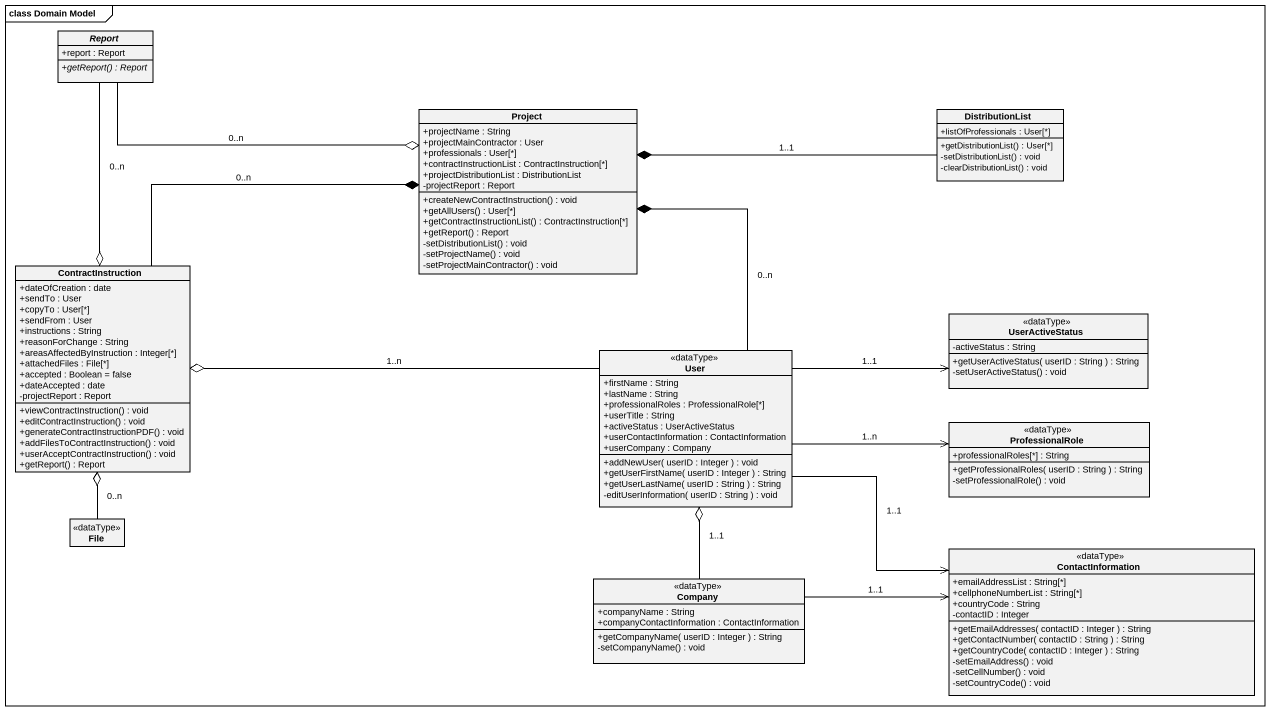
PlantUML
@startuml
mainframe class Domain Model
hide circle
hide empty members
skinparam classAttributeIconSize 0
abstract class Report {
  +report : Report
  {abstract} +getReport() : Report
}
class Project {
  +projectName : String
  +projectMainContractor : User
  +professionals : User[*]
  +contractInstructionList : ContractInstruction[*]
  +projectDistributionList : DistributionList
  -projectReport : Report
  +createNewContractInstruction() : void
  +getAllUsers() : User[*]
  +getContractInstructionList() : ContractInstruction[*]
  +getReport() : Report
  -setDistributionList() : void
  -setProjectName() : void
  -setProjectMainContractor() : void
}
class DistributionList {
  +listOfProfessionals : User[*]
  +getDistributionList() : User[*]
  -setDistributionList() : void
  -clearDistributionList() : void
}
class ContractInstruction {
  +dateOfCreation : date
  +sendTo : User
  +copyTo : User[*]
  +sendFrom : User
  +instructions : String
  +reasonForChange : String
  +areasAffectedByInstruction : Integer[*]
  +attachedFiles : File[*]
  +accepted : Boolean = false
  +dateAccepted : date
  -projectReport : Report
  +viewContractInstruction() : void
  +editContractInstruction() : void
  +generateContractInstructionPDF() : void
  +addFilesToContractInstruction() : void
  +userAcceptContractInstruction() : void
  +getReport() : Report
}
class UserActiveStatus <<dataType>> {
  -activeStatus : String
  +getUserActiveStatus( userID : String ) : String
  -setUserActiveStatus() : void
}
class User <<dataType>> {
  +firstName : String
  +lastName : String
  +professionalRoles : ProfessionalRole[*]
  +userTitle : String
  +activeStatus : UserActiveStatus
  +userContactInformation : ContactInformation
  +userCompany : Company
  +addNewUser( userID : Integer ) : void
  +getUserFirstName( userID : Integer ) : String
  +getUserLastName( userID : String ) : String
  -editUserInformation( userID : String ) : void
}
class ProfessionalRole <<dataType>> {
  +professionalRoles[*] : String
  +getProfessionalRoles( userID : String ) : String
  -setProfessionalRole() : void
}
class "File" as File_ <<dataType>>
class ContactInformation <<dataType>> {
  +emailAddressList : String[*]
  +cellphoneNumberList : String[*]
  +countryCode : String
  -contactID : Integer
  +getEmailAddresses( contactID : Integer ) : String
  +getContactNumber( contactID : String ) : String
  +getCountryCode( contactID : Integer ) : String
  -setEmailAddress() : void
  -setCellNumber() : void
  -setCountryCode() : void
}
class Company <<dataType>> {
  +companyName : String
  +companyContactInformation : ContactInformation
  +getCompanyName( userID : Integer ) : String
  -setCompanyName() : void
}
Project o-left- Report : 0..n
Project *-right- DistributionList : 1..1
Project *-left- ContractInstruction : 0..n
Project *-- User : 0..n
ContractInstruction o-up- Report : 0..n
ContractInstruction o-right- User : 1..n
ContractInstruction o-- File_ : 0..n
User -right-> UserActiveStatus : 1..1
User -right-> ProfessionalRole : 1..n
User -right-> ContactInformation : 1..1
User o-- Company : 1..1
Company -right-> ContactInformation : 1..1
@enduml
